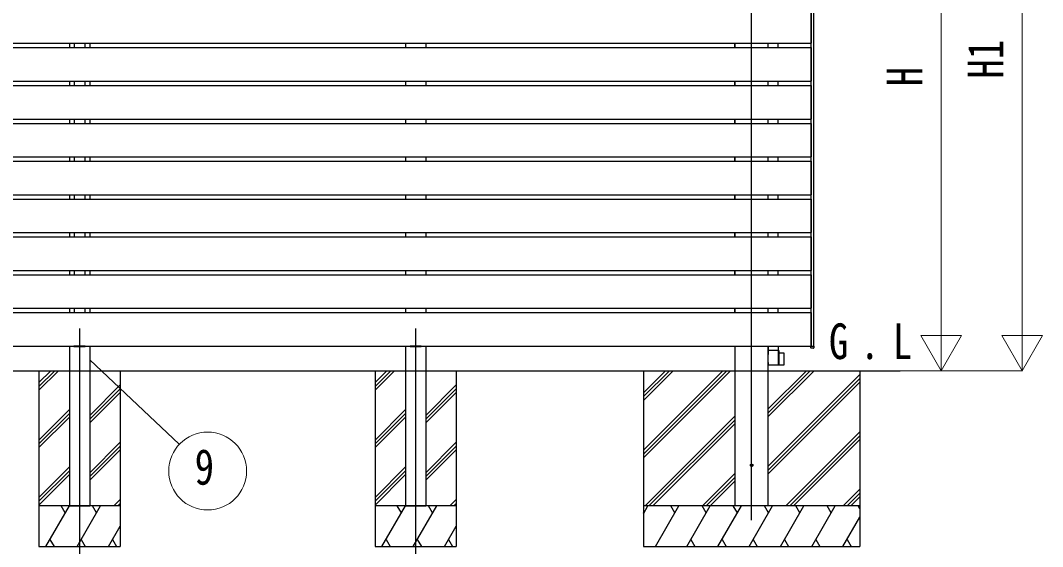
# Model space of a CAD drawing. Units: millimetres, scale not verified. Extents: x -16820 to 16820, y -11880 to 11880.
# Drawn here: x -2346 to 1431, y -8558 to -6611 of the extents above; entities that cross this region are included whole.
import ezdxf
from ezdxf.enums import TextEntityAlignment as Align

# ---------------------------------------------------------------- set-up
doc = ezdxf.new("R2010")
doc.units = ezdxf.units.MM
doc.header["$LTSCALE"] = 40
for name, color, linetype in [('0-2_USER1', 3, 'Continuous'), ('0-3_YKK_11', 7, 'Continuous'), ('0-4_YKK_12', 2, 'Continuous'), ('0-5_YKK_A1', 4, 'Continuous')]:
    doc.layers.add(name, color=color, linetype=linetype)
doc.layers.add('0-6_YKK_D', color=6, linetype='Continuous', lineweight=18)
doc.styles.add('ＭＳ ゴシック', font='')
doc.styles.get('ＭＳ ゴシック').set_extended_font_data('MS Gothic')

msp = doc.modelspace()

# ---------------------------------------------------------------- linework, layer by layer
at = {"layer": '0-3_YKK_11'}
for p, q in [((293.38, -6712.09), (293.38, -6696.09)), ((294.58, -6712.09), (294.58, -6696.09)), ((294.98, -6712.09), (294.98, -6696.09)), ((416.78, -6712.09), (416.78, -6696.09)), ((417.18, -6712.09), (417.18, -6696.09)), ((453.38, -6712.09), (453.38, -6696.09)), ((293.38, -6852.09), (293.38, -6836.09)), ((294.58, -6852.09), (294.58, -6836.09)), ((294.98, -6852.09), (294.98, -6836.09)), ((416.78, -6852.09), (416.78, -6836.09)), ((417.18, -6852.09), (417.18, -6836.09)), ((453.38, -6852.09), (453.38, -6836.09)), ((293.38, -6992.09), (293.38, -6976.09)), ((294.58, -6992.09), (294.58, -6976.09)), ((294.98, -6992.09), (294.98, -6976.09)), ((416.78, -6992.09), (416.78, -6976.09)), ((417.18, -6992.09), (417.18, -6976.09)), ((453.38, -6992.09), (453.38, -6976.09)), ((293.38, -7132.09), (293.38, -7116.09)), ((294.58, -7132.09), (294.58, -7116.09)), ((294.98, -7132.09), (294.98, -7116.09)), ((416.78, -7132.09), (416.78, -7116.09)), ((417.18, -7132.09), (417.18, -7116.09)), ((453.38, -7132.09), (453.38, -7116.09)), ((293.38, -7272.09), (293.38, -7256.09)), ((294.58, -7272.09), (294.58, -7256.09)), ((294.98, -7272.09), (294.98, -7256.09)), ((416.78, -7272.09), (416.78, -7256.09)), ((417.18, -7272.09), (417.18, -7256.09)), ((453.38, -7272.09), (453.38, -7256.09)), ((293.38, -7412.09), (293.38, -7396.09)), ((294.58, -7412.09), (294.58, -7396.09)), ((294.98, -7412.09), (294.98, -7396.09)), ((416.78, -7412.09), (416.78, -7396.09)), ((417.18, -7412.09), (417.18, -7396.09)), ((453.38, -7412.09), (453.38, -7396.09)), ((293.38, -7552.09), (293.38, -7536.09)), ((294.58, -7552.09), (294.58, -7536.09)), ((294.98, -7552.09), (294.98, -7536.09)), ((416.78, -7552.09), (416.78, -7536.09)), ((417.18, -7552.09), (417.18, -7536.09)), ((453.38, -7552.09), (453.38, -7536.09)), ((293.38, -7692.09), (293.38, -7676.09)), ((294.58, -7692.09), (294.58, -7676.09)), ((294.98, -7692.09), (294.98, -7676.09)), ((416.78, -7692.09), (416.78, -7676.09)), ((417.18, -7692.09), (417.18, -7676.09)), ((453.38, -7692.09), (453.38, -7676.09)), ((293.38, -7816.09), (293.38, -7907.09)), ((294.58, -7907.09), (294.58, -7816.09)), ((294.98, -8407.09), (294.98, -7816.09)), ((416.78, -8407.09), (416.78, -7816.09)), ((417.18, -7816.09), (417.18, -7832.59)), ((453.68, -7832.89), (453.38, -7832.59)), ((456.3, -7842.44), (455.99, -7842.14)), ((455.99, -7885.43), (456.29, -7885.13)), ((294.28, -7907.09), (294.58, -7907.09))]:
    msp.add_line(p, q, dxfattribs=at)
for points in [[(453.38, -7816.09), (453.38, -7832.59), (418.25, -7832.59), (418.05, -7832.59), (417.48, -7832.59), (417.18, -7832.59), (416.78, -7832.59)], [(454.98, -7887.09), (453.38, -7887.09), (418.18, -7887.09), (417.68, -7887.09), (417.48, -7863.79), (417.75, -7832.88), (418.05, -7832.59)], [(453.38, -7832.59), (454.98, -7832.59), (455.41, -7832.59), (455.91, -7832.59), (456.18, -7863.79), (455.98, -7887.09), (455.48, -7887.09), (454.68, -7887.09), (454.68, -7863.79), (454.68, -7832.89), (454.98, -7832.59)], [(453.68, -7832.89), (453.68, -7863.79), (453.68, -7886.79), (453.38, -7887.09)], [(456.29, -7885.13), (476.18, -7884.79), (476.18, -7842.79), (456.29, -7842.44)], [(293.38, -7907.09), (293.68, -7907.09), (294.28, -7907.09)], [(294.98, -7907.09), (294.88, -7907.09), (294.58, -7907.09)]]:
    msp.add_lwpolyline(points, dxfattribs=at)
at = {"layer": '0-4_YKK_12'}
for p, q in [((355.88, -8459.59), (355.88, -5668.09)), ((-2127.92, -7751.09), (-2127.92, -8657.09)), ((-885.92, -7751.09), (-885.92, -8657.09))]:
    msp.add_line(p, q, dxfattribs=at)
at = {"layer": '0-5_YKK_A1'}
for p, q in [((575.89, -7816.09), (575.89, -5732.09)), ((585.89, -7816.09), (585.89, -5732.09)), ((575.39, -6572.09), (575.39, -6696.09)), ((-2165.42, -6696.09), (-2165.42, -6712.09)), ((-2147.92, -6696.09), (-2147.92, -6712.09)), ((-2107.92, -6696.09), (-2107.92, -6712.09)), ((-2090.42, -6696.09), (-2090.42, -6712.09)), ((-923.42, -6696.09), (-923.42, -6712.09)), ((-848.42, -6696.09), (-848.42, -6712.09)), ((453.38, -6712.09), (575.39, -6712.09)), ((575.39, -6712.09), (575.39, -6836.09)), ((-2165.42, -6836.09), (-2165.42, -6852.09)), ((-2147.92, -6836.09), (-2147.92, -6852.09)), ((-2107.92, -6836.09), (-2107.92, -6852.09)), ((-2090.42, -6836.09), (-2090.42, -6852.09)), ((-923.42, -6836.09), (-923.42, -6852.09)), ((-848.42, -6836.09), (-848.42, -6852.09)), ((453.38, -6852.09), (575.39, -6852.09)), ((575.39, -6852.09), (575.39, -6976.09)), ((-2165.42, -6976.09), (-2165.42, -6992.09)), ((-2147.92, -6976.09), (-2147.92, -6992.09)), ((-2107.92, -6976.09), (-2107.92, -6992.09)), ((-2090.42, -6976.09), (-2090.42, -6992.09)), ((-923.42, -6976.09), (-923.42, -6992.09)), ((-848.42, -6976.09), (-848.42, -6992.09)), ((453.38, -6992.09), (575.39, -6992.09)), ((575.39, -6992.09), (575.39, -7116.09)), ((-2165.42, -7116.09), (-2165.42, -7132.09)), ((-2147.92, -7116.09), (-2147.92, -7132.09)), ((-2107.92, -7116.09), (-2107.92, -7132.09)), ((-2090.42, -7116.09), (-2090.42, -7132.09)), ((-923.42, -7116.09), (-923.42, -7132.09)), ((-848.42, -7116.09), (-848.42, -7132.09)), ((453.38, -7132.09), (575.39, -7132.09)), ((575.39, -7132.09), (575.39, -7256.09)), ((-2165.42, -7256.09), (-2165.42, -7272.09)), ((-2147.92, -7256.09), (-2147.92, -7272.09)), ((-2107.92, -7256.09), (-2107.92, -7272.09)), ((-2090.42, -7256.09), (-2090.42, -7272.09)), ((-923.42, -7256.09), (-923.42, -7272.09)), ((-848.42, -7256.09), (-848.42, -7272.09)), ((453.38, -7272.09), (575.39, -7272.09)), ((575.39, -7272.09), (575.39, -7396.09)), ((-2165.42, -7396.09), (-2165.42, -7412.09)), ((-2147.92, -7396.09), (-2147.92, -7412.09)), ((-2107.92, -7396.09), (-2107.92, -7412.09)), ((-2090.42, -7396.09), (-2090.42, -7412.09)), ((-923.42, -7396.09), (-923.42, -7412.09)), ((-848.42, -7396.09), (-848.42, -7412.09)), ((453.38, -7412.09), (575.39, -7412.09)), ((575.39, -7412.09), (575.39, -7536.09)), ((-2165.42, -7536.09), (-2165.42, -7552.09)), ((-2147.92, -7536.09), (-2147.92, -7552.09)), ((-2107.92, -7536.09), (-2107.92, -7552.09)), ((-2090.42, -7536.09), (-2090.42, -7552.09)), ((-923.42, -7536.09), (-923.42, -7552.09)), ((-848.42, -7536.09), (-848.42, -7552.09)), ((453.38, -7552.09), (575.39, -7552.09)), ((575.39, -7552.09), (575.39, -7676.09)), ((-2165.42, -7676.09), (-2165.42, -7692.09)), ((-2147.92, -7676.09), (-2147.92, -7692.09)), ((-2107.92, -7676.09), (-2107.92, -7692.09)), ((-2090.42, -7676.09), (-2090.42, -7692.09)), ((-923.42, -7676.09), (-923.42, -7692.09)), ((-848.42, -7676.09), (-848.42, -7692.09)), ((453.38, -7692.09), (575.39, -7692.09)), ((575.39, -7692.09), (575.39, -7816.09)), ((-2165.42, -7816.09), (-2165.42, -7907.09)), ((-2107.42, -7816.09), (-2148.42, -7816.09)), ((-2107.42, -7816.09), (-2107.42, -7818.09)), ((-2090.42, -7816.09), (-2090.42, -7907.09)), ((-923.42, -7816.09), (-923.42, -7907.09)), ((-865.42, -7816.09), (-906.42, -7816.09)), ((-865.42, -7816.09), (-865.42, -7818.09)), ((-848.42, -7816.09), (-848.42, -7907.09)), ((544.58, -7816.09), (572.59, -7816.09)), ((545.89, -7816.09), (585.89, -7816.09)), ((572.59, -7816.09), (573.58, -7816.09)), ((584.89, -7816.09), (585.89, -7816.09)), ((585.89, -7816.09), (585.89, -7822.59)), ((584.89, -7823.59), (574.98, -7823.59)), ((-4584.31, -7907.09), (904.74, -7907.09)), ((-2277.92, -7907.09), (-2277.92, -8557.09)), ((-2277.92, -7951.27), (-2233.74, -7907.09)), ((-2277.92, -7965.41), (-2219.6, -7907.09)), ((-2277.92, -7979.55), (-2205.46, -7907.09)), ((-2090.42, -7907.09), (-2090.42, -8407.09)), ((-1977.92, -7907.09), (-1977.92, -8557.09)), ((-1035.92, -7907.09), (-1035.92, -8557.09)), ((-1035.92, -7951.27), (-991.74, -7907.09)), ((-1035.92, -7965.41), (-977.6, -7907.09)), ((-1035.92, -7979.55), (-963.46, -7907.09)), ((-848.42, -7907.09), (-848.42, -8407.09)), ((-735.92, -7907.09), (-735.92, -8557.09)), ((-44.12, -7907.09), (-44.12, -8557.09)), ((-44.12, -8201.06), (249.86, -7907.09)), ((-44.12, -8215.21), (264, -7907.09)), ((-44.12, -8229.35), (278.14, -7907.09)), ((-44.12, -7988.93), (37.72, -7907.09)), ((-44.12, -8003.07), (51.87, -7907.09)), ((-44.12, -8017.21), (66.01, -7907.09)), ((416.78, -8076.82), (586.51, -7907.09)), ((416.78, -8062.67), (572.37, -7907.09)), ((416.78, -8048.53), (558.23, -7907.09)), ((416.78, -8260.66), (755.88, -7921.57)), ((755.88, -7907.09), (755.88, -8557.09)), ((-2090.42, -8072.13), (-1977.92, -7959.63)), ((-848.42, -8072.13), (-735.92, -7959.63)), ((416.78, -8274.8), (755.88, -7935.71)), ((416.78, -8288.95), (755.88, -7949.85)), ((-2090.42, -8086.27), (-1977.92, -7973.77)), ((-2090.42, -8100.42), (-1977.92, -7987.92)), ((-848.42, -8086.27), (-735.92, -7973.77)), ((-848.42, -8100.42), (-735.92, -7987.92)), ((-2277.92, -8163.4), (-2165.42, -8050.9)), ((-2277.92, -8177.54), (-2165.42, -8065.04)), ((-2277.92, -8191.68), (-2165.42, -8079.18)), ((-1035.92, -8163.4), (-923.42, -8050.9)), ((-1035.92, -8177.54), (-923.42, -8065.04)), ((-1035.92, -8191.68), (-923.42, -8079.18)), ((-38.01, -8407.09), (294.98, -8074.1)), ((-23.87, -8407.09), (294.98, -8088.24)), ((-9.73, -8407.09), (294.98, -8102.38)), ((482.49, -8407.09), (755.88, -8133.7)), ((496.63, -8407.09), (755.88, -8147.84)), ((-2090.42, -8284.26), (-1977.92, -8171.76)), ((-2090.42, -8298.4), (-1977.92, -8185.9)), ((-848.42, -8284.26), (-735.92, -8171.76)), ((-848.42, -8298.4), (-735.92, -8185.9)), ((510.77, -8407.09), (755.88, -8161.98)), ((-2090.42, -8312.55), (-1977.92, -8200.05)), ((-848.42, -8312.55), (-735.92, -8200.05)), ((-2277.92, -8375.53), (-2165.42, -8263.03)), ((-1035.92, -8375.53), (-923.42, -8263.03)), ((-2277.92, -8389.67), (-2165.42, -8277.17)), ((-2277.92, -8403.81), (-2165.42, -8291.31)), ((-1035.92, -8389.67), (-923.42, -8277.17)), ((-1035.92, -8403.81), (-923.42, -8291.31)), ((174.12, -8407.09), (294.98, -8286.23)), ((188.26, -8407.09), (294.98, -8300.37)), ((202.41, -8407.09), (294.98, -8314.51)), ((694.62, -8407.09), (755.88, -8345.83)), ((-2001.11, -8407.09), (-1977.92, -8383.89)), ((-759.11, -8407.09), (-735.92, -8383.89)), ((708.76, -8407.09), (755.88, -8359.97)), ((722.9, -8407.09), (755.88, -8374.11)), ((-1977.92, -8407.09), (-2277.92, -8407.09)), ((-2252.23, -8557.09), (-2165.63, -8407.09)), ((-2180.63, -8433.07), (-2195.63, -8407.09)), ((-2136.76, -8557.09), (-2050.16, -8407.09)), ((-2065.16, -8433.07), (-2080.16, -8407.08)), ((-1986.97, -8407.09), (-1977.92, -8398.04)), ((-735.92, -8407.09), (-1035.92, -8407.09)), ((-1010.23, -8557.09), (-923.63, -8407.09)), ((-938.63, -8433.07), (-953.63, -8407.09)), ((-894.76, -8557.09), (-808.16, -8407.09)), ((-823.16, -8433.07), (-838.16, -8407.08)), ((-744.97, -8407.09), (-735.92, -8398.04)), ((755.88, -8407.09), (-44.12, -8407.09)), ((-44.12, -8436.03), (-27.41, -8407.09)), ((0.42, -8557.09), (87.03, -8407.09)), ((72.03, -8433.07), (57.02, -8407.09)), ((115.9, -8557.09), (202.5, -8407.09)), ((187.5, -8433.07), (172.5, -8407.09)), ((231.37, -8557.09), (317.97, -8407.09)), ((302.97, -8433.07), (287.97, -8407.09)), ((346.84, -8557.09), (433.44, -8407.09)), ((418.44, -8433.07), (403.44, -8407.08)), ((462.31, -8557.09), (548.91, -8407.09)), ((533.91, -8433.07), (518.91, -8407.09)), ((577.78, -8557.09), (664.38, -8407.09)), ((649.38, -8433.07), (634.38, -8407.09)), ((755.88, -8417.53), (749.85, -8407.09)), ((-42.41, -8433.07), (-44.12, -8430.11)), ((693.25, -8557.09), (755.88, -8448.6)), ((-2021.29, -8557.09), (-1977.92, -8481.96)), ((-779.29, -8557.09), (-735.92, -8481.96)), ((-2237.23, -8531.1), (-2222.24, -8557.09)), ((-2121.76, -8531.11), (-2106.77, -8557.09)), ((-2006.3, -8531.11), (-1991.3, -8557.09)), ((-995.23, -8531.1), (-980.24, -8557.09)), ((-879.76, -8531.11), (-864.77, -8557.09)), ((-764.3, -8531.11), (-749.3, -8557.09)), ((130.89, -8531.11), (145.89, -8557.09)), ((246.37, -8531.11), (261.36, -8557.09)), ((361.84, -8531.11), (376.83, -8557.09)), ((477.3, -8531.11), (492.3, -8557.09)), ((592.78, -8531.11), (607.77, -8557.09)), ((708.25, -8531.11), (723.24, -8557.09)), ((-2277.92, -8557.09), (-1977.92, -8557.09)), ((-1035.92, -8557.09), (-735.92, -8557.09)), ((-44.12, -8557.09), (755.88, -8557.09))]:
    msp.add_line(p, q, dxfattribs=at)
for points in [[(-4413.61, -6712.09), (-3432.42, -6712.09), (453.38, -6712.09)], [(-3432.42, -6696.09), (453.38, -6696.09), (575.39, -6696.09)], [(-3432.42, -6836.09), (453.38, -6836.09), (575.39, -6836.09)], [(-4413.61, -6852.09), (-3432.42, -6852.09), (453.38, -6852.09)], [(-3432.42, -6976.09), (453.38, -6976.09), (575.39, -6976.09)], [(-4413.61, -6992.09), (-3432.42, -6992.09), (453.38, -6992.09)], [(-4413.61, -7132.09), (-3432.42, -7132.09), (453.38, -7132.09)], [(-3432.42, -7116.09), (453.38, -7116.09), (575.39, -7116.09)], [(-4413.61, -7272.09), (-3432.42, -7272.09), (453.38, -7272.09)], [(-3432.42, -7256.09), (453.38, -7256.09), (575.39, -7256.09)], [(-3432.42, -7396.09), (453.38, -7396.09), (575.39, -7396.09)], [(-4413.61, -7412.09), (-3432.42, -7412.09), (453.38, -7412.09)], [(-4413.61, -7552.09), (-3432.42, -7552.09), (453.38, -7552.09)], [(-3432.42, -7536.09), (453.38, -7536.09), (575.39, -7536.09)], [(-4413.61, -7692.09), (-3432.42, -7692.09), (453.38, -7692.09)], [(-3432.42, -7676.09), (453.38, -7676.09), (575.39, -7676.09)], [(-3432.42, -7816.09), (453.38, -7816.09), (575.39, -7816.09)], [(-2148.42, -7816.09), (-2148.42, -7818.09), (-2107.42, -7818.09)], [(-906.42, -7816.09), (-906.42, -7818.09), (-865.42, -7818.09)], [(573.99, -7822.65), (573.58, -7816.09), (574.58, -7816.09), (584.89, -7816.09)], [(-2165.42, -7907.09), (-2165.42, -8407.09), (-2090.42, -8407.09)], [(-923.42, -7907.09), (-923.42, -8407.09), (-848.42, -8407.09)]]:
    msp.add_lwpolyline(points, dxfattribs=at)
msp.add_circle((355.88, -8257.09), 5, dxfattribs=at)
for centre, start, end in [((574.98, -7822.59), 183.5, 270), ((584.89, -7822.59), 270, 0)]:
    msp.add_arc(centre, 1, start, end, dxfattribs=at)
at = {"layer": '0-6_YKK_D'}
for p, q in [((1355.88, -5685.17), (1355.88, -7757.09)), ((1055.88, -7757.09), (1055.88, -5857.09)), ((1055.88, -7907.09), (1055.88, -7647.28)), ((1355.88, -7907.09), (1355.88, -7647.28)), ((1055.88, -7907.09), (980.88, -7777.18)), ((1130.88, -7777.18), (980.88, -7777.18)), ((1055.88, -7907.09), (1130.88, -7777.18)), ((1355.88, -7907.09), (1280.88, -7777.18)), ((1430.88, -7777.18), (1280.88, -7777.18)), ((1355.88, -7907.09), (1430.88, -7777.18)), ((-2090.42, -7866.54), (-1759.17, -8179.39)), ((905.74, -7907.09), (1056.88, -7907.09)), ((905.74, -7907.09), (1356.88, -7907.09))]:
    msp.add_line(p, q, dxfattribs=at)
msp.add_circle((-1654.48, -8278.26), 144, dxfattribs=at)

# ---------------------------------------------------------------- texts
at = {"layer": '0-2_USER1', "style": 'ＭＳ ゴシック', "width": 0.8}
for s, p in [('G', (641.3, -7903.63)), ('L', (877.73, -7903.63)), ('.', (756.5, -7903.63))]:
    msp.add_text(s, height=132, dxfattribs=at).set_placement(p, align=Align.BOTTOM_LEFT)
at = {"layer": '0-6_YKK_D', "style": 'ＭＳ ゴシック', "width": 0.8}
for s, p in [('H1', (1325.88, -6826.73)), ('H', (1025.88, -6855.09))]:
    msp.add_text(s, height=132, rotation=90, dxfattribs=at).set_placement(p, align=Align.BOTTOM_LEFT)
msp.add_text('9', height=132, dxfattribs=at).set_placement((-1702.48, -8368.26), align=Align.BOTTOM_LEFT)

doc.saveas('drawing.dxf')
